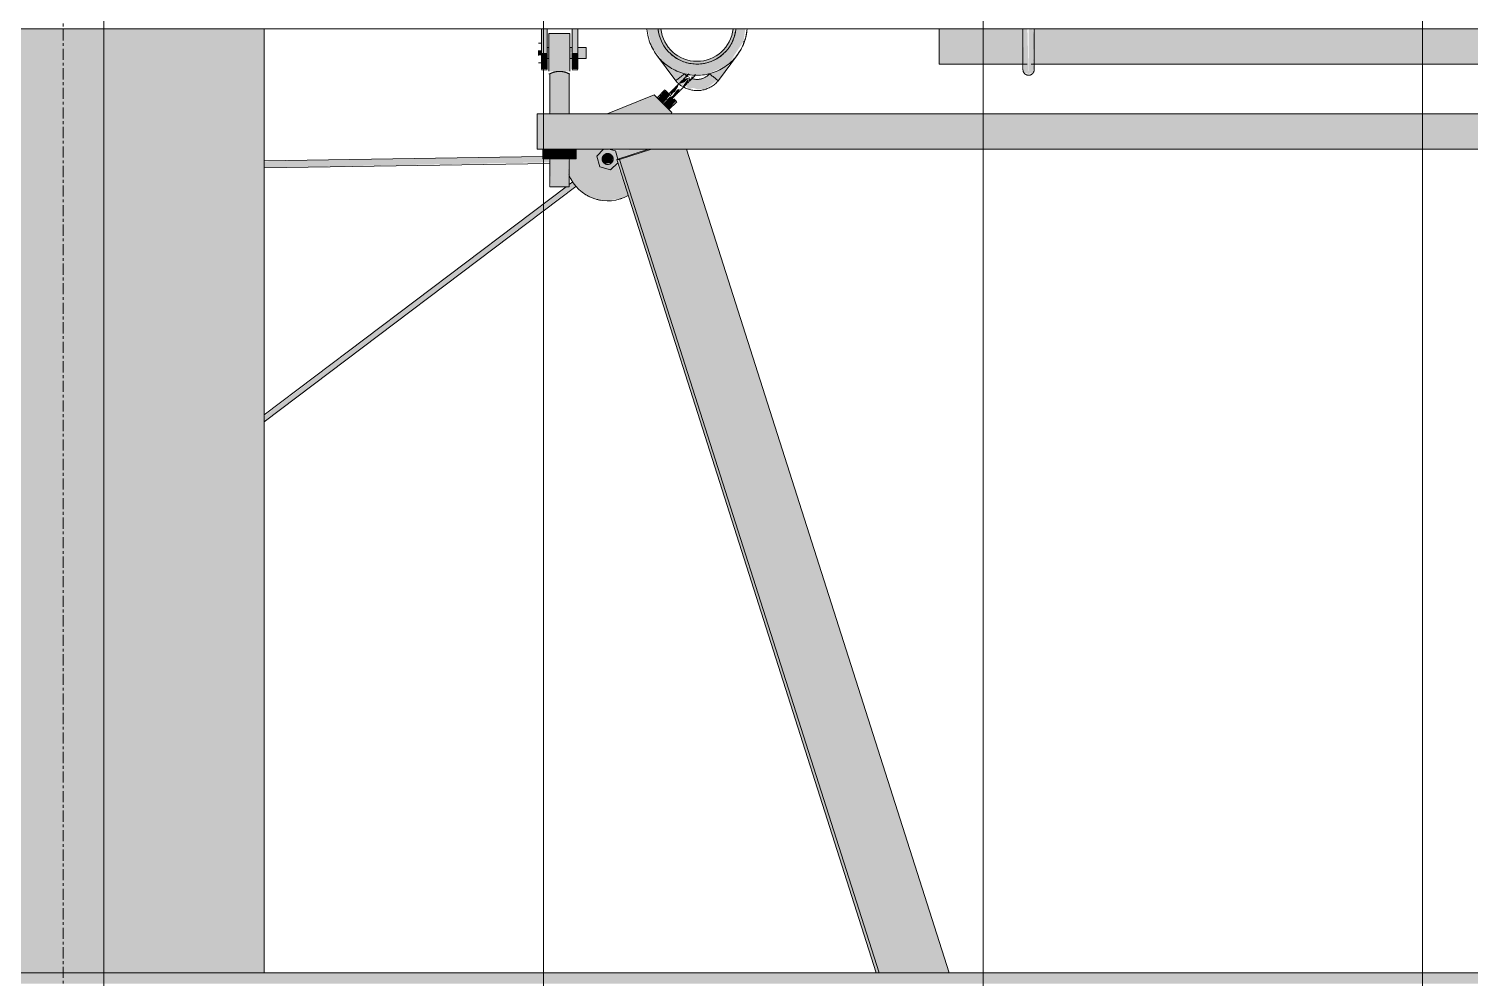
# Model space of a CAD drawing. Header units: inches. Extents: x 20426 to 92531, y -195 to 750.
# Drawn here: x 32962.2 to 33026.7, y 244.2 to 286.8 of the extents above; entities that cross this region are included whole.
import ezdxf

# ---------------------------------------------------------------- set-up
doc = ezdxf.new("R2010")
doc.units = ezdxf.units.IN
doc.header["$MEASUREMENT"] = 0
doc.linetypes.add('Grid Line 1_2_', pattern=[0.875, 0.5, -0.125, 0.125, -0.125])
for name, color, linetype, lineweight in [('A-WALL-PATT', 111, 'Continuous', 13), ('Q-SPCQ', 91, 'Continuous', 9), ('S-BEAM', 12, 'Continuous', 9), ('S-COLS', 52, 'Continuous', 9), ('S-GRID', 1, 'Continuous', 9)]:
    doc.layers.add(name, color=color, linetype=linetype, lineweight=lineweight)

# ---------------------------------------------------------------- blocks, each defined once
blk = doc.blocks.new('Girt_Z - 8_D-V79-Elevation - North')
at = {"layer": 'S-BEAM'}
blk.add_hatch(color=256, dxfattribs=at).paths.add_polyline_path([(-22795.73, 244), (-22792.025, 244), (-22792.025, 244.482), (-25971.39, 244.482), (-25971.39, 244), (-22804.37, 244)], flags=0)
blk.add_line((-25971.39, 244.482), (-22792.025, 244.482), dxfattribs=at)
blk = doc.blocks.new('Girt_Z - 8_D-V80-Elevation - North')
at = {"layer": 'S-BEAM'}
blk.add_line((-25971.39, 286.768), (-22792.025, 286.768), dxfattribs=at)
blk = doc.blocks.new('Basketball_Backstop-Performance_Sports_Systems-3103-Ceiling_Hung - 27_-0_ to 27_-11 7_8_-706978-Elevation - North')
at = {"layer": 'Q-SPCQ'}
for points in [[(-25669.731, 285.687), (-25669.731, 286.768), (-25669.981, 286.768), (-25669.981, 285.687)], [(-25668.705, 285.656), (-25668.705, 286.562), (-25669.643, 286.532), (-25669.643, 285.656)], [(-25668.356, 285.687), (-25668.356, 286.768), (-25668.606, 286.768), (-25668.606, 285.687), (-25668.439, 285.687)], [(-25648.169, 284.744), (-25648.222, 286.768), (-25648.393, 286.768), (-25648.39, 285.57), (-25648.374, 284.811)], [(-25670.106, 285.687), (-25669.981, 285.687), (-25669.981, 285.801), (-25670.106, 285.801)], [(-25670.106, 285.574), (-25669.981, 285.574), (-25669.981, 285.687), (-25670.106, 285.687)], [(-25669.981, 284.963), (-25669.731, 284.963), (-25669.731, 285.687), (-25669.981, 285.687), (-25669.981, 285.038)], [(-25669.174, 284.859), (-25668.705, 284.871), (-25668.705, 285.656), (-25669.643, 285.656), (-25669.643, 284.871), (-25669.251, 284.859)], [(-25668.606, 284.963), (-25668.356, 284.963), (-25668.356, 285.687), (-25668.606, 285.687), (-25668.606, 285.038)], [(-25669.924, 280.937), (-25669.174, 280.937), (-25669.174, 281.375), (-25669.924, 281.375)], [(-25668.439, 280.937), (-25668.424, 280.937), (-25668.439, 281.375), (-25669.174, 281.375), (-25669.174, 280.937)], [(-25666.612, 280.918), (-25666.432, 280.932), (-25666.566, 280.932)], [(-25654.992, 244.482), (-25654.858, 244.482), (-25666.478, 280.918), (-25666.612, 280.918), (-25655.217, 245.185)], [(-25654.858, 244.482), (-25651.721, 244.482), (-25663.487, 281.375), (-25665.055, 281.375), (-25666.478, 280.918), (-25655.083, 245.185)]]:
    blk.add_hatch(color=256, dxfattribs=at).paths.add_polyline_path(points, flags=0)
h = blk.add_hatch(color=256, dxfattribs=at)
h.paths.add_polyline_path([(-25603.641, 285.187), (-25596.394, 285.221), (-25596.384, 285.441), (-25596.418, 286.768), (-25620.981, 286.768), (-25620.981, 286.467), (-25621.169, 286.485), (-25621.169, 286.768), (-25621.231, 286.768), (-25621.231, 285.187), (-25612.281, 285.187)], flags=0)
h.paths.add_polyline_path([(-25592.169, 285.187), (-25592.169, 286.768), (-25595.945, 286.768), (-25595.946, 285.544), (-25595.946, 285.187), (-25595.002, 285.187)], flags=0)
h.paths.add_polyline_path([(-25623.106, 285.187), (-25623.106, 286.768), (-25623.169, 286.719), (-25623.169, 286.467), (-25623.356, 286.485), (-25623.356, 286.768), (-25647.945, 286.768), (-25647.946, 285.544), (-25647.919, 285.187), (-25625.241, 285.187)], flags=0)
h.paths.add_polyline_path([(-25648.409, 285.187), (-25648.39, 285.243), (-25648.383, 285.422), (-25648.418, 286.768), (-25652.169, 286.768), (-25652.169, 285.187)], flags=0)
h = blk.add_hatch(color=256, dxfattribs=at)
h.paths.add_polyline_path([(-25647.968, 285.194), (-25647.919, 285.194), (-25647.946, 285.404)], flags=0)
h.paths.add_polyline_path([(-25648.169, 284.744), (-25647.963, 284.811), (-25647.946, 284.979), (-25647.919, 284.953), (-25647.968, 285.194), (-25647.931, 286.454), (-25647.992, 286.768), (-25648.116, 286.768), (-25648.169, 286.696), (-25648.169, 284.961)], flags=0)
h = blk.add_hatch(color=256, dxfattribs=at)
h.paths.add_polyline_path([(-25669.643, 285.687), (-25669.643, 285.937), (-25669.731, 285.891), (-25669.731, 285.687)], flags=0)
h.paths.add_polyline_path([(-25668.356, 285.687), (-25667.981, 285.687), (-25667.981, 285.937), (-25668.356, 285.897), (-25668.356, 285.74)], flags=0)
h.paths.add_polyline_path([(-25668.705, 285.687), (-25668.606, 285.732), (-25668.606, 285.937), (-25668.705, 285.89), (-25668.705, 285.729)], flags=0)
h = blk.add_hatch(color=256, dxfattribs=at)
h.paths.add_polyline_path([(-25668.606, 285.437), (-25668.606, 285.687), (-25668.705, 285.656), (-25668.705, 285.437)], flags=0)
h.paths.add_polyline_path([(-25667.981, 285.437), (-25667.981, 285.687), (-25668.356, 285.675), (-25668.356, 285.437)], flags=0)
h.paths.add_polyline_path([(-25669.643, 285.437), (-25669.643, 285.687), (-25669.731, 285.631), (-25669.731, 285.437)], flags=0)
h = blk.add_hatch(color=256, dxfattribs=at)
h.paths.add_polyline_path([(-25669.174, 279.687), (-25668.736, 279.687), (-25668.787, 280.937), (-25669.611, 280.937), (-25669.553, 279.687), (-25669.287, 279.687)], flags=0)
h.paths.add_polyline_path([(-25669.223, 282.955), (-25668.736, 282.955), (-25668.763, 284.763), (-25669.097, 284.859), (-25669.394, 284.833), (-25669.611, 284.75), (-25669.573, 282.955), (-25669.251, 282.955)], flags=0)
h = blk.add_hatch(color=256, dxfattribs=at)
h.paths.add_polyline_path([(-25670.174, 281.375), (-25623.106, 281.375), (-25623.106, 282.955), (-25670.174, 282.955), (-25670.174, 282.691)], flags=0)
h.paths.add_polyline_path([(-25577.722, 281.375), (-25574.174, 281.375), (-25574.174, 282.955), (-25621.231, 282.955), (-25621.231, 281.375), (-25586.362, 281.375)], flags=0)
for p, q in [((-25669.981, 285.687), (-25669.981, 286.768)), ((-25669.731, 286.768), (-25669.731, 285.687)), ((-25668.705, 286.562), (-25669.643, 286.562)), ((-25669.643, 285.656), (-25669.643, 286.562)), ((-25668.705, 286.562), (-25668.705, 285.656)), ((-25668.606, 285.687), (-25668.606, 286.768)), ((-25668.356, 286.768), (-25668.356, 285.687)), ((-25652.169, 285.187), (-25652.169, 286.766)), ((-25669.981, 286.125), (-25670.106, 286.125)), ((-25669.643, 285.937), (-25669.731, 285.937)), ((-25668.606, 285.937), (-25668.705, 285.937)), ((-25667.981, 285.937), (-25668.356, 285.937)), ((-25667.981, 285.937), (-25667.981, 285.687)), ((-25670.106, 285.687), (-25670.106, 285.801)), ((-25670.106, 285.574), (-25670.106, 285.687)), ((-25670.106, 285.25), (-25669.981, 285.25)), ((-25669.981, 284.963), (-25669.981, 285.687)), ((-25669.731, 285.687), (-25669.731, 284.963)), ((-25669.731, 285.437), (-25669.643, 285.437)), ((-25669.643, 284.871), (-25669.643, 285.656)), ((-25668.705, 285.656), (-25668.705, 284.871)), ((-25668.705, 285.437), (-25668.606, 285.437)), ((-25668.606, 284.963), (-25668.606, 285.687)), ((-25668.356, 285.687), (-25668.356, 285.038)), ((-25668.356, 285.437), (-25667.981, 285.437)), ((-25667.981, 285.687), (-25667.981, 285.437)), ((-25669.981, 284.937), (-25669.731, 284.937)), ((-25669.643, 284.75), (-25669.611, 284.75)), ((-25669.611, 284.75), (-25669.611, 282.955)), ((-25668.736, 282.955), (-25668.736, 284.75)), ((-25668.736, 284.75), (-25668.705, 284.75)), ((-25668.606, 284.937), (-25668.356, 284.937)), ((-25668.356, 285.034), (-25668.356, 284.963)), ((-25652.169, 285.187), (-25648.229, 285.187)), ((-25648.058, 285.187), (-25623.106, 285.187)), ((-25670.174, 281.375), (-25670.174, 282.955)), ((-25623.105, 282.955), (-25670.174, 282.955)), ((-25623.105, 281.375), (-25670.174, 281.375)), ((-25669.924, 281.375), (-25669.924, 280.937)), ((-25669.174, 280.937), (-25669.924, 280.937)), ((-25669.611, 281.375), (-25669.611, 279.687)), ((-25669.174, 281.375), (-25669.174, 280.937)), ((-25668.424, 280.937), (-25669.174, 280.937)), ((-25668.736, 279.687), (-25668.736, 281.375)), ((-25668.424, 281.375), (-25668.424, 280.937)), ((-25665.189, 281.375), (-25666.612, 280.918)), ((-25666.612, 280.918), (-25666.478, 280.918)), ((-25666.612, 280.918), (-25654.992, 244.482)), ((-25666.478, 280.918), (-25665.055, 281.375)), ((-25654.858, 244.482), (-25666.478, 280.918)), ((-25663.487, 281.375), (-25651.721, 244.482)), ((-25668.736, 279.687), (-25669.611, 279.687))]:
    blk.add_line(p, q, dxfattribs=at)
at = {"layer": 'Q-SPCQ', "flags": 128}
for points in [[(-25648.419, 286.768), (-25648.419, 286.698), (-25648.419, 286.619), (-25648.419, 286.54), (-25648.419, 286.462), (-25648.419, 286.385), (-25648.419, 286.308), (-25648.419, 286.233), (-25648.419, 286.159), (-25648.419, 286.086), (-25648.419, 286.014), (-25648.419, 285.944), (-25648.419, 285.875), (-25648.419, 285.808), (-25648.419, 285.743), (-25648.419, 285.68), (-25648.419, 285.619), (-25648.419, 285.56), (-25648.419, 285.503), (-25648.419, 285.448), (-25648.419, 285.396), (-25648.419, 285.346), (-25648.419, 285.299), (-25648.419, 285.255), (-25648.419, 285.213), (-25648.419, 285.174), (-25648.419, 285.137), (-25648.419, 285.104), (-25648.419, 285.073), (-25648.419, 285.046), (-25648.419, 285.021), (-25648.419, 285), (-25648.419, 284.982), (-25648.419, 284.967), (-25648.419, 284.955), (-25648.419, 284.946), (-25648.419, 284.94), (-25648.419, 284.938)], [(-25647.919, 284.937), (-25647.919, 284.939), (-25647.919, 284.944), (-25647.919, 284.952), (-25647.919, 284.963), (-25647.919, 284.977), (-25647.919, 284.995), (-25647.919, 285.015), (-25647.919, 285.039), (-25647.919, 285.066), (-25647.919, 285.095), (-25647.919, 285.128), (-25647.919, 285.164), (-25647.919, 285.202), (-25647.919, 285.243), (-25647.919, 285.287), (-25647.919, 285.333), (-25647.919, 285.382), (-25647.919, 285.434), (-25647.919, 285.488), (-25647.919, 285.544), (-25647.919, 285.603), (-25647.919, 285.663), (-25647.919, 285.726), (-25647.919, 285.79), (-25647.919, 285.857), (-25647.919, 285.925), (-25647.919, 285.995), (-25647.919, 286.066), (-25647.919, 286.139), (-25647.919, 286.213), (-25647.919, 286.288), (-25647.919, 286.364), (-25647.919, 286.441), (-25647.919, 286.519), (-25647.919, 286.598), (-25647.919, 286.677), (-25647.919, 286.756)], [(-25648.419, 284.937), (-25648.419, 284.939), (-25648.419, 284.944), (-25648.419, 284.952), (-25648.419, 284.963), (-25648.419, 284.977), (-25648.419, 284.995), (-25648.419, 285.015), (-25648.419, 285.039), (-25648.419, 285.066), (-25648.419, 285.095), (-25648.419, 285.128), (-25648.419, 285.164), (-25648.419, 285.202)], [(-25648.169, 284.687), (-25648.179, 284.688), (-25648.189, 284.688), (-25648.199, 284.689), (-25648.209, 284.691), (-25648.218, 284.692), (-25648.228, 284.695), (-25648.238, 284.697), (-25648.247, 284.7), (-25648.257, 284.704), (-25648.266, 284.707), (-25648.275, 284.711), (-25648.284, 284.716), (-25648.293, 284.721), (-25648.302, 284.726), (-25648.31, 284.731), (-25648.318, 284.737), (-25648.326, 284.743), (-25648.334, 284.75), (-25648.341, 284.756), (-25648.348, 284.763), (-25648.355, 284.771), (-25648.361, 284.778), (-25648.368, 284.786), (-25648.374, 284.794), (-25648.379, 284.802), (-25648.384, 284.811), (-25648.389, 284.82), (-25648.394, 284.829), (-25648.398, 284.838), (-25648.402, 284.847), (-25648.405, 284.856), (-25648.408, 284.866), (-25648.411, 284.875), (-25648.413, 284.885), (-25648.415, 284.895), (-25648.417, 284.905), (-25648.418, 284.915), (-25648.418, 284.925), (-25648.419, 284.935), (-25648.419, 284.937)], [(-25647.919, 284.937), (-25647.919, 284.928), (-25647.92, 284.918), (-25647.921, 284.908), (-25647.922, 284.898), (-25647.924, 284.888), (-25647.926, 284.878), (-25647.929, 284.868), (-25647.931, 284.859), (-25647.935, 284.849), (-25647.939, 284.84), (-25647.943, 284.831), (-25647.947, 284.822), (-25647.952, 284.813), (-25647.957, 284.805), (-25647.962, 284.796), (-25647.968, 284.788), (-25647.974, 284.78), (-25647.981, 284.773), (-25647.988, 284.765), (-25647.995, 284.758), (-25648.002, 284.751), (-25648.01, 284.745), (-25648.017, 284.739), (-25648.025, 284.733), (-25648.034, 284.727), (-25648.042, 284.722), (-25648.051, 284.717), (-25648.06, 284.712), (-25648.069, 284.708), (-25648.078, 284.704), (-25648.088, 284.701), (-25648.097, 284.698), (-25648.107, 284.695), (-25648.116, 284.693), (-25648.126, 284.691), (-25648.136, 284.69), (-25648.146, 284.689), (-25648.156, 284.688), (-25648.166, 284.688), (-25648.169, 284.687)], [(-25647.919, 285.213), (-25647.919, 285.174), (-25647.919, 285.137), (-25647.919, 285.104), (-25647.919, 285.073), (-25647.919, 285.046), (-25647.919, 285.021), (-25647.919, 285), (-25647.919, 284.982), (-25647.919, 284.967), (-25647.919, 284.955), (-25647.919, 284.946), (-25647.919, 284.94), (-25647.919, 284.938)]]:
    blk.add_lwpolyline(points, dxfattribs=at)
at = {"layer": 'Q-SPCQ'}
blk.add_open_spline([(-25668.736, 284.75), (-25668.736, 284.75), (-25668.74, 284.752), (-25668.751, 284.758), (-25668.763, 284.762), (-25668.778, 284.769), (-25668.795, 284.777), (-25668.812, 284.785), (-25668.827, 284.791), (-25668.839, 284.795), (-25668.852, 284.799), (-25668.869, 284.806), (-25668.892, 284.814), (-25668.917, 284.822), (-25668.938, 284.829), (-25668.954, 284.833), (-25668.971, 284.837), (-25668.993, 284.842), (-25669.023, 284.848), (-25669.059, 284.855), (-25669.097, 284.859), (-25669.135, 284.862), (-25669.174, 284.862), (-25669.213, 284.862), (-25669.251, 284.859), (-25669.289, 284.855), (-25669.325, 284.848), (-25669.355, 284.842), (-25669.377, 284.837), (-25669.394, 284.833), (-25669.41, 284.829), (-25669.431, 284.822), (-25669.456, 284.814), (-25669.479, 284.806), (-25669.496, 284.799), (-25669.509, 284.795), (-25669.52, 284.791), (-25669.535, 284.785), (-25669.552, 284.777), (-25669.57, 284.769), (-25669.585, 284.762), (-25669.597, 284.758), (-25669.608, 284.752), (-25669.611, 284.75), (-25669.611, 284.75)], degree=3, knots=[0, 0, 0, 0, 0.055556, 0.083333, 0.111111, 0.138889, 0.166667, 0.194444, 0.208333, 0.222222, 0.236111, 0.25, 0.277778, 0.305556, 0.319444, 0.333333, 0.347222, 0.361111, 0.388889, 0.416667, 0.444444, 0.472222, 0.5, 0.527778, 0.555556, 0.583333, 0.611111, 0.638889, 0.652778, 0.666667, 0.680556, 0.694444, 0.722222, 0.75, 0.763889, 0.777778, 0.791667, 0.805556, 0.833333, 0.861111, 0.888889, 0.916667, 0.944444, 1, 1, 1, 1], dxfattribs=at)
blk = doc.blocks.new('Basketball_Backstop-Performance_Sports_Systems-3103-Ceiling_Hung - 27_-0_ to 27_-11 7_8_-V92-Elevation - North')
at = {"layer": 'Q-SPCQ'}
for points in [[(-25663.015, 284.744), (-25662.515, 284.744), (-25661.612, 285.178), (-25660.932, 286.207), (-25660.851, 286.768), (-25661.288, 286.768), (-25661.382, 286.346), (-25661.607, 285.923), (-25661.868, 285.631), (-25662.271, 285.368), (-25662.763, 285.221), (-25663.217, 285.214), (-25663.664, 285.328), (-25664.035, 285.533), (-25664.285, 285.742), (-25664.59, 286.207), (-25664.71, 286.517), (-25664.769, 286.768), (-25664.816, 286.768), (-25665.205, 286.768), (-25665.21, 286.696), (-25665.042, 285.961), (-25664.418, 285.178), (-25663.516, 284.744), (-25663.273, 284.744)], [(-25663.015, 285.187), (-25662.562, 285.247), (-25662.14, 285.422), (-25661.778, 285.7), (-25661.44, 286.207), (-25661.325, 286.485), (-25661.338, 286.768), (-25661.413, 286.768), (-25661.446, 286.517), (-25661.608, 286.125), (-25661.959, 285.717), (-25662.203, 285.53), (-25662.595, 285.368), (-25663.015, 285.312), (-25663.436, 285.368), (-25663.828, 285.53), (-25664.164, 285.788), (-25664.456, 286.207), (-25664.585, 286.517), (-25664.618, 286.768), (-25664.743, 286.768), (-25664.706, 286.485), (-25664.531, 286.062), (-25664.119, 285.598), (-25663.89, 285.422), (-25663.468, 285.247)], [(-25660.964, 286.068), (-25660.87, 286.282), (-25660.932, 286.207)], [(-25664.798, 285.62), (-25664.814, 285.674), (-25664.813, 285.644)], [(-25663.967, 284.439), (-25663.609, 284.795), (-25664.606, 285.414), (-25664.676, 285.411), (-25663.993, 284.476)], [(-25662.064, 284.439), (-25661.306, 285.564), (-25661.459, 285.396), (-25661.699, 285.137), (-25662.439, 284.74), (-25662.079, 284.452)], [(-25664.54, 283.412), (-25664.221, 283.8), (-25664.469, 283.996), (-25664.77, 283.642), (-25664.609, 283.481)], [(-25664.168, 283.645), (-25663.829, 283.97), (-25663.789, 284.081), (-25663.84, 284.065), (-25663.91, 284.042), (-25664.109, 283.768), (-25664.143, 283.737), (-25664.221, 283.732)], [(-25664.165, 283.788), (-25664.088, 283.894), (-25664.009, 283.943), (-25663.872, 284.163), (-25663.83, 284.293), (-25664.216, 283.887)], [(-25664.284, 283.156), (-25663.957, 283.536), (-25664.143, 283.663), (-25664.169, 283.646), (-25664.221, 283.732), (-25664.54, 283.412), (-25664.311, 283.183)], [(-25667.14, 280.721), (-25666.838, 280.761), (-25666.774, 281.002), (-25666.838, 281.114), (-25667.015, 281.187), (-25667.14, 281.154), (-25667.232, 281.062), (-25667.232, 280.812)]]:
    blk.add_hatch(color=256, dxfattribs=at).paths.add_polyline_path(points, flags=0)
h = blk.add_hatch(color=256, dxfattribs=at)
h.paths.add_polyline_path([(-25663.434, 284.342), (-25663.381, 284.606), (-25663.381, 284.572), (-25663.428, 284.369)], flags=0)
h.paths.add_polyline_path([(-25663.371, 284.052), (-25663.209, 284.125), (-25662.977, 284.052), (-25662.66, 284.052), (-25662.179, 284.411), (-25662.122, 284.486), (-25662.396, 284.705), (-25662.477, 284.705), (-25662.529, 284.705), (-25662.807, 284.53), (-25663.281, 284.498), (-25663.507, 284.199), (-25663.484, 284.181)], flags=0)
h.paths.add_polyline_path([(-25663.629, 284.219), (-25663.659, 284.31), (-25663.605, 284.293), (-25663.622, 284.36), (-25663.742, 284.293), (-25663.659, 284.239)], flags=0)
h.paths.add_polyline_path([(-25663.791, 284.329), (-25663.459, 284.673), (-25663.622, 284.715), (-25663.921, 284.476), (-25663.805, 284.345)], flags=0)
h = blk.add_hatch(color=256, dxfattribs=at)
h.paths.add_polyline_path([(-25663.83, 284.293), (-25663.579, 284.373), (-25663.381, 284.572), (-25663.611, 284.519), (-25663.661, 284.446)], flags=0)
h.paths.add_polyline_path([(-25663.454, 284.673), (-25663.273, 284.69), (-25663.359, 284.744)], flags=0)
h.paths.add_polyline_path([(-25663.611, 284.519), (-25663.381, 284.647), (-25663.454, 284.673), (-25663.557, 284.572)], flags=0)
h = blk.add_hatch(color=256, dxfattribs=at)
h.paths.add_polyline_path([(-25663.659, 284.122), (-25663.434, 284.342), (-25663.381, 284.572), (-25663.618, 284.252)], flags=0)
h.paths.add_polyline_path([(-25663.28, 284.499), (-25663.182, 284.631), (-25663.272, 284.628)], flags=0)
h.paths.add_polyline_path([(-25663.434, 284.342), (-25663.28, 284.499), (-25663.346, 284.572), (-25663.394, 284.446)], flags=0)
h = blk.add_hatch(color=256, dxfattribs=at)
h.paths.add_polyline_path([(-25667.104, 279.065), (-25666.478, 279.155), (-25666.1, 279.314), (-25666.602, 280.732), (-25666.902, 280.454), (-25667.389, 280.644), (-25667.457, 281.114), (-25667.23, 281.375), (-25668.424, 281.375), (-25668.439, 280.937), (-25668.736, 280.937), (-25668.736, 280.229), (-25668.624, 279.975), (-25668.341, 279.612), (-25667.978, 279.329), (-25667.557, 279.143)], flags=0)
h.paths.add_polyline_path([(-25666.561, 280.934), (-25665.189, 281.375), (-25666.769, 281.324), (-25666.647, 281.255), (-25666.562, 280.937)], flags=0)
h.paths.add_polyline_path([(-25665.568, 282.955), (-25664.167, 282.955), (-25664.165, 283.037), (-25664.938, 283.81), (-25667.034, 282.955)], flags=0)
h = blk.add_hatch(color=256, dxfattribs=at)
h.paths.add_polyline_path([(-25808.649, 278.622), (-25700.39, 280.318), (-25700.39, 280.585), (-25808.658, 278.889), (-25808.648, 278.628)], flags=0)
h.paths.add_polyline_path([(-25810.293, 278.639), (-25810.277, 278.823), (-25810.321, 278.793), (-25810.299, 278.642)], flags=0)
h.paths.add_polyline_path([(-25682.39, 280.547), (-25669.611, 280.787), (-25669.668, 280.937), (-25669.924, 280.978), (-25669.924, 281.049), (-25682.39, 280.836), (-25682.39, 280.552)], flags=0)
h.paths.add_polyline_path([(-25667.238, 280.829), (-25667.232, 280.873), (-25667.24, 280.833)], flags=0)
h = blk.add_hatch(color=256, dxfattribs=at)
h.paths.add_polyline_path([(-25666.884, 280.45), (-25666.581, 280.821), (-25666.561, 280.934), (-25666.658, 281.295), (-25667.153, 281.375), (-25667.232, 281.34), (-25667.503, 281.068), (-25667.359, 280.577)], flags=0)
h.paths.add_polyline_path([(-25667.015, 280.687), (-25667.192, 280.761), (-25667.265, 280.937), (-25667.192, 281.114), (-25667.015, 281.187), (-25666.838, 281.114), (-25666.766, 280.932), (-25666.838, 280.761), (-25666.951, 280.696)], flags=0)
h = blk.add_hatch(color=256, dxfattribs=at)
h.paths.add_polyline_path([(-25760.44, 210.178), (-25760.402, 210.256), (-25760.443, 210.206), (-25760.44, 210.183)], flags=0)
h.paths.add_polyline_path([(-25759.081, 211.205), (-25723.017, 238.518), (-25723.354, 238.518), (-25759.196, 211.378), (-25759.084, 211.208)], flags=0)
h.paths.add_polyline_path([(-25715.227, 244.482), (-25715.047, 244.482), (-25700.39, 255.625), (-25700.39, 255.872), (-25715.379, 244.482), (-25715.254, 244.482)], flags=0)
h.paths.add_polyline_path([(-25682.39, 269.162), (-25668.446, 279.746), (-25668.577, 279.914), (-25668.736, 279.747), (-25668.795, 279.687), (-25668.954, 279.629), (-25682.39, 269.424), (-25682.39, 269.166)], flags=0)
for p, q in [((-25664.825, 285.6), (-25663.967, 284.439)), ((-25662.052, 284.455), (-25661.206, 285.6)), ((-25664.452, 284.031), (-25664.806, 283.678)), ((-25664.443, 284.022), (-25664.187, 283.766)), ((-25663.833, 284.296), (-25663.812, 284.317)), ((-25663.358, 284.583), (-25663.385, 284.597)), ((-25664.938, 283.81), (-25667.034, 282.955)), ((-25664.143, 283.015), (-25664.938, 283.81)), ((-25664.275, 283.147), (-25663.922, 283.501)), ((-25664.054, 283.633), (-25663.931, 283.51)), ((-25664.167, 282.955), (-25664.143, 283.015)), ((-25669.924, 281.049), (-25682.39, 280.859)), ((-25682.39, 280.547), (-25669.611, 280.742)), ((-25667.196, 281.375), (-25667.503, 281.068)), ((-25667.503, 281.068), (-25667.372, 280.58)), ((-25666.658, 281.295), (-25666.958, 281.375)), ((-25666.884, 280.45), (-25666.565, 280.769)), ((-25666.561, 280.934), (-25666.658, 281.295)), ((-25667.372, 280.58), (-25666.884, 280.45)), ((-25682.39, 269.162), (-25668.439, 279.705)), ((-25668.877, 279.687), (-25682.39, 269.475)), ((-25668.577, 279.914), (-25668.736, 279.793))]:
    blk.add_line(p, q, dxfattribs=at)
at = {"layer": 'Q-SPCQ', "flags": 128}
for points in [[(-25665.258, 286.758), (-25665.249, 286.668), (-25665.236, 286.579), (-25665.22, 286.49), (-25665.201, 286.403), (-25665.178, 286.316), (-25665.151, 286.23), (-25665.121, 286.145), (-25665.088, 286.061), (-25665.051, 285.979), (-25665.011, 285.898), (-25664.968, 285.82), (-25664.922, 285.742), (-25664.872, 285.667), (-25664.82, 285.594), (-25664.765, 285.523), (-25664.707, 285.454), (-25664.646, 285.387), (-25664.583, 285.323), (-25664.517, 285.262), (-25664.449, 285.203), (-25664.378, 285.147), (-25664.306, 285.094), (-25664.231, 285.044), (-25664.154, 284.997), (-25664.076, 284.953), (-25663.996, 284.912), (-25663.914, 284.875), (-25663.831, 284.84), (-25663.746, 284.809), (-25663.66, 284.782), (-25663.574, 284.758), (-25663.486, 284.737), (-25663.398, 284.72), (-25663.309, 284.707), (-25663.219, 284.697), (-25663.129, 284.69), (-25663.04, 284.688), (-25662.95, 284.688), (-25662.86, 284.693), (-25662.77, 284.701), (-25662.681, 284.712), (-25662.592, 284.728), (-25662.504, 284.746), (-25662.417, 284.769), (-25662.331, 284.794), (-25662.245, 284.823), (-25662.161, 284.856), (-25662.079, 284.892), (-25661.998, 284.931), (-25661.918, 284.973), (-25661.841, 285.018), (-25661.765, 285.067), (-25661.691, 285.118), (-25661.619, 285.173), (-25661.55, 285.23), (-25661.483, 285.29), (-25661.418, 285.353), (-25661.356, 285.418), (-25661.297, 285.485), (-25661.24, 285.555), (-25661.186, 285.627), (-25661.135, 285.701), (-25661.087, 285.778), (-25661.042, 285.856), (-25661.001, 285.935), (-25660.962, 286.017), (-25660.927, 286.1), (-25660.895, 286.184), (-25660.867, 286.269), (-25660.842, 286.356), (-25660.82, 286.443), (-25660.802, 286.531), (-25660.788, 286.62), (-25660.777, 286.709)], [(-25665.258, 286.758), (-25665.249, 286.668), (-25665.236, 286.579), (-25665.22, 286.49), (-25665.201, 286.403), (-25665.178, 286.316), (-25665.151, 286.23)], [(-25665.258, 286.758), (-25665.249, 286.668), (-25665.236, 286.579), (-25665.22, 286.49), (-25665.201, 286.403), (-25665.178, 286.316), (-25665.151, 286.23), (-25665.121, 286.145), (-25665.088, 286.061), (-25665.051, 285.979), (-25665.011, 285.898), (-25664.968, 285.82), (-25664.922, 285.742), (-25664.872, 285.667), (-25664.825, 285.6)], [(-25664.306, 285.755), (-25664.352, 285.808), (-25664.396, 285.862), (-25664.438, 285.918), (-25664.478, 285.976), (-25664.515, 286.035), (-25664.55, 286.096), (-25664.582, 286.158), (-25664.612, 286.221), (-25664.639, 286.286), (-25664.664, 286.351), (-25664.686, 286.418), (-25664.706, 286.485), (-25664.722, 286.553), (-25664.736, 286.621), (-25664.748, 286.691), (-25664.756, 286.76)], [(-25661.278, 286.728), (-25661.288, 286.659), (-25661.3, 286.59), (-25661.315, 286.522), (-25661.333, 286.454), (-25661.354, 286.387), (-25661.377, 286.321), (-25661.403, 286.256), (-25661.432, 286.192), (-25661.463, 286.129), (-25661.497, 286.068), (-25661.533, 286.008), (-25661.571, 285.949), (-25661.612, 285.892), (-25661.654, 285.837), (-25661.7, 285.784), (-25661.747, 285.732)], [(-25661.206, 285.6), (-25661.154, 285.674), (-25661.105, 285.749), (-25661.059, 285.826), (-25661.016, 285.906), (-25660.976, 285.986), (-25660.94, 286.069), (-25660.907, 286.152), (-25660.877, 286.237), (-25660.851, 286.323), (-25660.828, 286.41), (-25660.809, 286.498), (-25660.793, 286.587), (-25660.78, 286.676), (-25660.772, 286.766)], [(-25660.888, 286.207), (-25660.867, 286.269), (-25660.842, 286.356), (-25660.82, 286.443), (-25660.802, 286.531), (-25660.788, 286.62), (-25660.777, 286.709)], [(-25665.143, 286.207), (-25665.121, 286.145), (-25665.088, 286.061), (-25665.051, 285.979), (-25665.011, 285.898), (-25664.968, 285.82), (-25664.922, 285.742), (-25664.872, 285.667), (-25664.82, 285.594), (-25664.765, 285.523), (-25664.711, 285.459)], [(-25661.297, 285.485), (-25661.24, 285.555), (-25661.186, 285.627), (-25661.135, 285.701), (-25661.087, 285.778), (-25661.042, 285.856), (-25661.001, 285.935), (-25660.962, 286.017), (-25660.927, 286.1), (-25660.895, 286.184)], [(-25661.847, 285.634), (-25661.9, 285.589), (-25661.955, 285.545), (-25662.012, 285.504), (-25662.07, 285.465), (-25662.129, 285.428), (-25662.19, 285.394), (-25662.253, 285.362), (-25662.316, 285.333), (-25662.381, 285.306), (-25662.447, 285.282), (-25662.513, 285.261), (-25662.581, 285.242), (-25662.649, 285.226), (-25662.718, 285.213), (-25662.787, 285.202), (-25662.857, 285.195), (-25662.926, 285.19), (-25662.996, 285.188), (-25663.066, 285.188), (-25663.136, 285.192), (-25663.206, 285.198), (-25663.275, 285.207), (-25663.344, 285.219), (-25663.413, 285.233), (-25663.481, 285.251), (-25663.548, 285.27), (-25663.614, 285.293), (-25663.679, 285.318), (-25663.743, 285.346), (-25663.807, 285.377), (-25663.868, 285.41), (-25663.929, 285.445), (-25663.988, 285.483), (-25664.045, 285.523), (-25664.101, 285.565), (-25664.155, 285.609), (-25664.207, 285.656)], [(-25663.384, 284.746), (-25663.396, 284.734), (-25663.408, 284.722), (-25663.421, 284.709), (-25663.435, 284.695), (-25663.449, 284.681), (-25663.464, 284.666), (-25663.479, 284.65), (-25663.495, 284.634), (-25663.512, 284.618), (-25663.529, 284.6), (-25663.547, 284.583), (-25663.565, 284.565), (-25663.583, 284.546), (-25663.602, 284.527), (-25663.621, 284.508), (-25663.641, 284.488), (-25663.661, 284.469), (-25663.681, 284.448), (-25663.702, 284.428), (-25663.722, 284.407), (-25663.743, 284.386), (-25663.764, 284.365), (-25663.785, 284.344), (-25663.806, 284.323), (-25663.828, 284.302), (-25663.833, 284.296)], [(-25663.656, 284.119), (-25663.635, 284.141), (-25663.614, 284.162), (-25663.593, 284.183), (-25663.572, 284.204), (-25663.551, 284.225), (-25663.53, 284.246), (-25663.51, 284.266), (-25663.49, 284.286), (-25663.47, 284.306), (-25663.45, 284.326), (-25663.431, 284.345), (-25663.412, 284.364), (-25663.393, 284.383), (-25663.375, 284.401), (-25663.357, 284.419), (-25663.34, 284.436), (-25663.323, 284.453), (-25663.307, 284.469), (-25663.291, 284.485), (-25663.276, 284.5), (-25663.262, 284.514), (-25663.248, 284.528), (-25663.235, 284.541), (-25663.222, 284.554), (-25663.21, 284.566), (-25663.199, 284.577), (-25663.189, 284.587), (-25663.179, 284.597), (-25663.17, 284.606), (-25663.162, 284.614), (-25663.155, 284.621), (-25663.148, 284.628), (-25663.143, 284.633), (-25663.138, 284.638), (-25663.134, 284.642), (-25663.131, 284.645), (-25663.128, 284.648), (-25663.127, 284.649), (-25663.126, 284.65)], [(-25663.484, 284.664), (-25663.507, 284.684), (-25663.529, 284.704), (-25663.551, 284.725), (-25663.571, 284.747), (-25663.576, 284.752)], [(-25663.574, 284.758), (-25663.486, 284.737), (-25663.398, 284.72)], [(-25663.453, 284.677), (-25663.438, 284.691), (-25663.424, 284.705), (-25663.411, 284.718), (-25663.399, 284.731), (-25663.387, 284.743)], [(-25663.281, 284.704), (-25663.219, 284.697), (-25663.129, 284.69), (-25663.04, 284.688), (-25662.95, 284.688), (-25662.86, 284.693), (-25662.77, 284.701), (-25662.681, 284.712), (-25662.592, 284.728), (-25662.504, 284.746)], [(-25663.126, 284.65), (-25663.127, 284.649), (-25663.128, 284.648), (-25663.13, 284.646), (-25663.133, 284.643), (-25663.137, 284.639), (-25663.141, 284.635), (-25663.147, 284.629), (-25663.153, 284.623), (-25663.16, 284.616), (-25663.168, 284.608), (-25663.177, 284.599), (-25663.186, 284.59), (-25663.196, 284.58), (-25663.207, 284.569), (-25663.219, 284.557), (-25663.231, 284.545), (-25663.244, 284.532), (-25663.258, 284.518)], [(-25662.454, 284.752), (-25662.475, 284.73), (-25662.496, 284.709), (-25662.518, 284.689), (-25662.541, 284.669), (-25662.564, 284.651), (-25662.589, 284.633), (-25662.614, 284.617), (-25662.639, 284.601), (-25662.665, 284.587), (-25662.692, 284.573), (-25662.72, 284.561), (-25662.747, 284.549), (-25662.776, 284.539), (-25662.804, 284.53), (-25662.833, 284.522), (-25662.862, 284.516), (-25662.892, 284.51), (-25662.922, 284.506), (-25662.951, 284.503), (-25662.981, 284.501), (-25663.011, 284.5), (-25663.041, 284.5), (-25663.071, 284.502), (-25663.101, 284.505), (-25663.131, 284.509), (-25663.16, 284.514), (-25663.19, 284.521), (-25663.219, 284.528)], [(-25663.09, 284.741), (-25663.09, 284.736), (-25663.09, 284.731), (-25663.09, 284.726), (-25663.091, 284.721), (-25663.091, 284.716), (-25663.092, 284.712), (-25663.094, 284.707), (-25663.095, 284.702), (-25663.096, 284.697), (-25663.098, 284.692), (-25663.1, 284.688), (-25663.102, 284.683), (-25663.105, 284.679), (-25663.107, 284.675), (-25663.11, 284.67), (-25663.112, 284.666), (-25663.115, 284.662), (-25663.118, 284.658), (-25663.122, 284.654), (-25663.125, 284.651), (-25663.126, 284.65)], [(-25663.833, 284.296), (-25663.854, 284.275), (-25663.876, 284.254), (-25663.897, 284.233), (-25663.918, 284.212), (-25663.939, 284.191), (-25663.959, 284.17), (-25663.98, 284.15), (-25664, 284.129), (-25664.02, 284.109), (-25664.04, 284.09), (-25664.059, 284.07), (-25664.078, 284.051), (-25664.097, 284.033), (-25664.115, 284.015), (-25664.133, 283.997), (-25664.15, 283.98), (-25664.167, 283.963), (-25664.183, 283.947), (-25664.199, 283.931), (-25664.214, 283.916), (-25664.228, 283.901), (-25664.242, 283.888), (-25664.255, 283.874), (-25664.268, 283.862), (-25664.28, 283.85), (-25664.291, 283.839), (-25664.301, 283.829), (-25664.311, 283.819), (-25664.319, 283.81), (-25664.328, 283.802), (-25664.335, 283.795), (-25664.341, 283.788), (-25664.347, 283.783), (-25664.352, 283.778), (-25664.356, 283.774), (-25664.359, 283.77), (-25664.361, 283.768), (-25664.363, 283.767), (-25664.364, 283.766)], [(-25664.259, 283.871), (-25664.246, 283.884), (-25664.232, 283.898), (-25664.218, 283.912), (-25664.203, 283.927), (-25664.187, 283.942), (-25664.171, 283.958), (-25664.155, 283.975), (-25664.137, 283.992), (-25664.12, 284.01), (-25664.102, 284.028), (-25664.083, 284.046), (-25664.064, 284.065), (-25664.045, 284.084), (-25664.025, 284.104), (-25664.005, 284.124), (-25663.985, 284.144), (-25663.965, 284.165), (-25663.944, 284.185), (-25663.923, 284.206), (-25663.902, 284.227), (-25663.881, 284.248), (-25663.86, 284.269), (-25663.839, 284.291), (-25663.833, 284.296)], [(-25664.187, 283.589), (-25664.186, 283.59), (-25664.185, 283.591), (-25664.183, 283.593), (-25664.18, 283.596), (-25664.176, 283.6), (-25664.172, 283.604), (-25664.166, 283.61), (-25664.16, 283.616), (-25664.153, 283.623), (-25664.145, 283.631), (-25664.136, 283.64), (-25664.127, 283.649), (-25664.117, 283.659), (-25664.106, 283.67), (-25664.094, 283.682), (-25664.082, 283.694), (-25664.069, 283.707), (-25664.055, 283.721), (-25664.041, 283.735), (-25664.026, 283.75), (-25664.01, 283.766), (-25663.994, 283.782), (-25663.978, 283.798), (-25663.961, 283.815), (-25663.943, 283.833), (-25663.925, 283.851), (-25663.906, 283.87), (-25663.888, 283.888), (-25663.868, 283.908), (-25663.849, 283.927), (-25663.829, 283.947), (-25663.809, 283.967), (-25663.788, 283.988), (-25663.767, 284.009), (-25663.747, 284.029), (-25663.726, 284.05), (-25663.705, 284.071), (-25663.683, 284.093), (-25663.662, 284.114), (-25663.656, 284.119)], [(-25663.656, 284.119), (-25663.678, 284.098), (-25663.699, 284.077), (-25663.72, 284.056), (-25663.741, 284.035), (-25663.762, 284.014), (-25663.783, 283.993), (-25663.803, 283.973), (-25663.823, 283.953), (-25663.843, 283.933), (-25663.863, 283.913), (-25663.882, 283.894), (-25663.901, 283.875), (-25663.92, 283.856), (-25663.938, 283.838), (-25663.956, 283.82), (-25663.973, 283.803), (-25663.99, 283.786), (-25664.006, 283.77), (-25664.022, 283.754), (-25664.037, 283.739), (-25664.051, 283.725), (-25664.065, 283.711), (-25664.078, 283.698)], [(-25663.967, 284.439), (-25663.934, 284.402), (-25663.899, 284.366), (-25663.863, 284.331), (-25663.826, 284.298), (-25663.787, 284.267), (-25663.747, 284.236), (-25663.706, 284.208), (-25663.664, 284.181)], [(-25663.566, 284.21), (-25663.587, 284.189), (-25663.608, 284.168), (-25663.63, 284.146), (-25663.651, 284.125), (-25663.656, 284.119)], [(-25663.62, 284.156), (-25663.576, 284.133), (-25663.531, 284.111), (-25663.485, 284.092), (-25663.438, 284.074), (-25663.391, 284.058), (-25663.343, 284.044), (-25663.294, 284.032), (-25663.245, 284.021), (-25663.196, 284.013), (-25663.147, 284.007), (-25663.097, 284.003), (-25663.047, 284), (-25662.997, 284), (-25662.947, 284.002), (-25662.897, 284.006), (-25662.847, 284.011), (-25662.798, 284.019), (-25662.749, 284.029), (-25662.7, 284.04), (-25662.652, 284.054), (-25662.605, 284.069), (-25662.558, 284.087), (-25662.512, 284.106), (-25662.466, 284.127), (-25662.422, 284.15), (-25662.378, 284.174), (-25662.336, 284.201), (-25662.294, 284.229), (-25662.254, 284.258), (-25662.215, 284.29), (-25662.177, 284.322), (-25662.141, 284.357), (-25662.106, 284.392), (-25662.072, 284.429), (-25662.064, 284.439)], [(-25664.364, 283.589), (-25664.367, 283.593), (-25664.37, 283.596), (-25664.374, 283.6), (-25664.377, 283.604), (-25664.379, 283.608), (-25664.382, 283.613), (-25664.385, 283.617), (-25664.387, 283.621), (-25664.389, 283.626), (-25664.391, 283.631), (-25664.393, 283.635), (-25664.394, 283.64), (-25664.396, 283.645), (-25664.397, 283.65), (-25664.398, 283.654), (-25664.399, 283.659), (-25664.399, 283.664), (-25664.4, 283.669), (-25664.4, 283.674), (-25664.4, 283.679), (-25664.4, 283.684), (-25664.4, 283.689), (-25664.399, 283.694), (-25664.398, 283.699), (-25664.397, 283.704), (-25664.396, 283.709), (-25664.395, 283.714), (-25664.393, 283.719), (-25664.392, 283.723), (-25664.39, 283.728), (-25664.387, 283.732), (-25664.385, 283.737), (-25664.383, 283.741), (-25664.38, 283.745), (-25664.377, 283.75), (-25664.374, 283.754), (-25664.371, 283.758), (-25664.368, 283.761), (-25664.365, 283.765), (-25664.364, 283.766)], [(-25664.364, 283.766), (-25664.363, 283.766), (-25664.362, 283.768), (-25664.36, 283.77), (-25664.357, 283.773), (-25664.353, 283.776), (-25664.348, 283.781), (-25664.343, 283.787), (-25664.337, 283.793), (-25664.33, 283.8), (-25664.322, 283.808), (-25664.313, 283.816), (-25664.304, 283.826), (-25664.293, 283.836)], [(-25664.187, 283.589), (-25664.19, 283.586), (-25664.194, 283.582), (-25664.198, 283.579), (-25664.202, 283.576), (-25664.206, 283.573), (-25664.21, 283.571), (-25664.215, 283.568), (-25664.219, 283.566), (-25664.224, 283.564), (-25664.228, 283.562), (-25664.233, 283.56), (-25664.238, 283.558), (-25664.242, 283.557), (-25664.247, 283.556), (-25664.252, 283.555), (-25664.257, 283.554), (-25664.262, 283.553), (-25664.267, 283.553), (-25664.272, 283.553), (-25664.277, 283.553), (-25664.282, 283.553), (-25664.287, 283.553), (-25664.292, 283.554), (-25664.297, 283.554), (-25664.302, 283.555), (-25664.307, 283.557), (-25664.311, 283.558), (-25664.316, 283.559), (-25664.321, 283.561), (-25664.326, 283.563), (-25664.33, 283.565), (-25664.335, 283.568), (-25664.339, 283.57), (-25664.343, 283.573), (-25664.347, 283.575), (-25664.351, 283.578), (-25664.355, 283.582), (-25664.359, 283.585), (-25664.363, 283.588), (-25664.364, 283.589)], [(-25664.119, 283.657), (-25664.124, 283.652), (-25664.134, 283.642), (-25664.143, 283.633), (-25664.151, 283.625), (-25664.158, 283.618), (-25664.165, 283.611), (-25664.17, 283.606), (-25664.175, 283.601), (-25664.179, 283.597), (-25664.182, 283.594), (-25664.185, 283.591), (-25664.186, 283.59), (-25664.187, 283.589)]]:
    blk.add_lwpolyline(points, dxfattribs=at)
at = {"layer": 'Q-SPCQ'}
for centre, radius, start, end in [((-25663.015, 286.937), 1.75, 185.61641, 354.38359), ((-25663.015, 286.937), 1.625, 186.04844, 353.95156), ((-25667.015, 280.937), 0.25, 135, 315), ((-25667.015, 280.937), 0.25, 150, 210), ((-25667.015, 280.937), 0.25, 315, 135), ((-25667.015, 280.937), 0.25, 60, 120), ((-25667.015, 280.937), 0.25, 240, 315), ((-25667.015, 280.937), 0.25, 330, 30), ((-25667.015, 280.937), 1.875, 202.38972, 299.40775), ((-25667.015, 280.937), 1.875, 205.59657, 210), ((-25667.015, 280.937), 1.875, 240, 244.40343), ((-25667.015, 280.937), 1.875, 255, 259.92609), ((-25667.015, 280.937), 1.875, 270, 274.89423), ((-25667.015, 280.937), 1.875, 285, 289.67738)]:
    blk.add_arc(centre, radius, start, end, dxfattribs=at)
blk.add_open_spline([(-25663.967, 284.439), (-25663.967, 284.439), (-25663.959, 284.446), (-25663.924, 284.473), (-25663.871, 284.516), (-25663.806, 284.568), (-25663.737, 284.623), (-25663.672, 284.675), (-25663.619, 284.718), (-25663.584, 284.746), (-25663.576, 284.752), (-25663.576, 284.752)], degree=3, dxfattribs=at)
blk.add_open_spline([(-25662.064, 284.439), (-25662.064, 284.439), (-25662.074, 284.448), (-25662.111, 284.477), (-25662.152, 284.509), (-25662.186, 284.537), (-25662.222, 284.566), (-25662.272, 284.605), (-25662.334, 284.655), (-25662.399, 284.708), (-25662.444, 284.744), (-25662.454, 284.752), (-25662.454, 284.752)], degree=3, knots=[-1, -1, -1, -1, -0.875, -0.75, -0.6875, -0.625, -0.5625, -0.5, -0.375, -0.25, -0.125, 0, 0, 0, 0], dxfattribs=at)

msp = doc.modelspace()

# ---------------------------------------------------------------- hatches: boundary and pattern name
at = {"layer": 'A-WALL-PATT', "lineweight": 9}
h = msp.add_hatch(dxfattribs=at)
h.set_pattern_fill('FP_31', color=256, style=0, pattern_type=2)
h.set_pattern_definition([(90, (-84652.361, 0), (-19.685, 1e-15), [])])
h.paths.add_polyline_path([(32660.684, 0.062), (32661.472, 0.062), (32661.472, 1.456), (32959.969, 1.456), (32959.969, 0.062), (32960.757, 0.062), (32960.757, 243.744), (32963.591, 243.744), (32963.591, 242.956), (33832.341, 242.956), (33832.341, 243.744), (33835.175, 243.744), (33835.175, 0.062), (33835.963, 0.062), (33835.963, 1.456), (34117.969, 1.456), (34117.969, 0.062), (34118.757, 0.062), (34118.757, 243.744), (34121.591, 243.744), (34121.591, 242.956), (35279.841, 242.956), (35279.841, 243.744), (35282.675, 243.744), (35282.675, 0.062), (35283.463, 0.062), (35283.463, 1.456), (35565.469, 1.456), (35565.469, 0.062), (35566.257, 0.062), (35566.257, 243.744), (35569.091, 243.744), (35569.091, 242.956), (35867.437, 242.956), (35867.437, 388.457), (32661.472, 388.457), (32661.472, 391.229), (32660.684, 391.229), (32660.684, 2.253)], flags=0)
at = {"layer": 'S-COLS'}
h = msp.add_hatch(color=256, dxfattribs=at)
h.paths.add_polyline_path([(32954.716, 2.244), (32959.969, 2.244), (32959.969, 45.518), (32954.716, 45.518)], flags=0)
h.paths.add_polyline_path([(32959.969, 51.482), (32959.969, 93.768), (32954.716, 93.768), (32954.716, 51.482)], flags=0)
h.paths.add_polyline_path([(32959.969, 99.732), (32959.969, 142.018), (32954.716, 142.018), (32954.716, 99.732)], flags=0)
h.paths.add_polyline_path([(32959.969, 147.982), (32959.969, 190.268), (32954.716, 190.268), (32954.716, 147.982)], flags=0)
h.paths.add_polyline_path([(32959.969, 196.232), (32959.969, 238.518), (32954.716, 238.518), (32954.716, 196.232)], flags=0)
h.paths.add_polyline_path([(32963.528, 244.482), (32972.716, 244.482), (32972.716, 286.768), (32954.716, 286.768), (32954.716, 244.482), (32957.566, 244.482)], flags=0)
h.paths.add_polyline_path([(32954.716, 292.732), (32972.716, 292.732), (32972.716, 335.018), (32954.716, 335.018), (32954.716, 301.443)], flags=0)
h.paths.add_polyline_path([(32954.716, 340.982), (32972.716, 340.982), (32972.716, 378.252), (32964.341, 378.252), (32964.341, 376.189), (32963.091, 376.189), (32963.091, 378.252), (32954.716, 378.252), (32954.716, 348.325)], flags=0)
h.paths.add_polyline_path([(32956.428, 379.681), (32972.716, 379.681), (32972.716, 381.75), (32954.716, 381.75), (32954.716, 379.681)], flags=0)

# ---------------------------------------------------------------- linework, layer by layer
msp.add_line((32972.716, 286.768), (32972.716, 244.482), dxfattribs=at)
at = {"layer": 'S-GRID', "linetype": 'Grid Line 1_2_'}
msp.add_line((32963.716, -132), (32963.716, 573.765), dxfattribs=at)

# ---------------------------------------------------------------- block references
at = {"layer": 'Q-SPCQ'}
for name in ['Basketball_Backstop-Performance_Sports_Systems-3103-Ceiling_Hung - 27_-0_ to 27_-11 7_8_-V92-Elevation - North', 'Basketball_Backstop-Performance_Sports_Systems-3103-Ceiling_Hung - 27_-0_ to 27_-11 7_8_-706978-Elevation - North']:
    msp.add_blockref(name, (58655.106, 0), dxfattribs=at)
at = {"layer": 'S-BEAM'}
for name in ['Girt_Z - 8_D-V80-Elevation - North', 'Girt_Z - 8_D-V79-Elevation - North']:
    msp.add_blockref(name, (58655.106, 0), dxfattribs=at)

doc.saveas('drawing.dxf')
